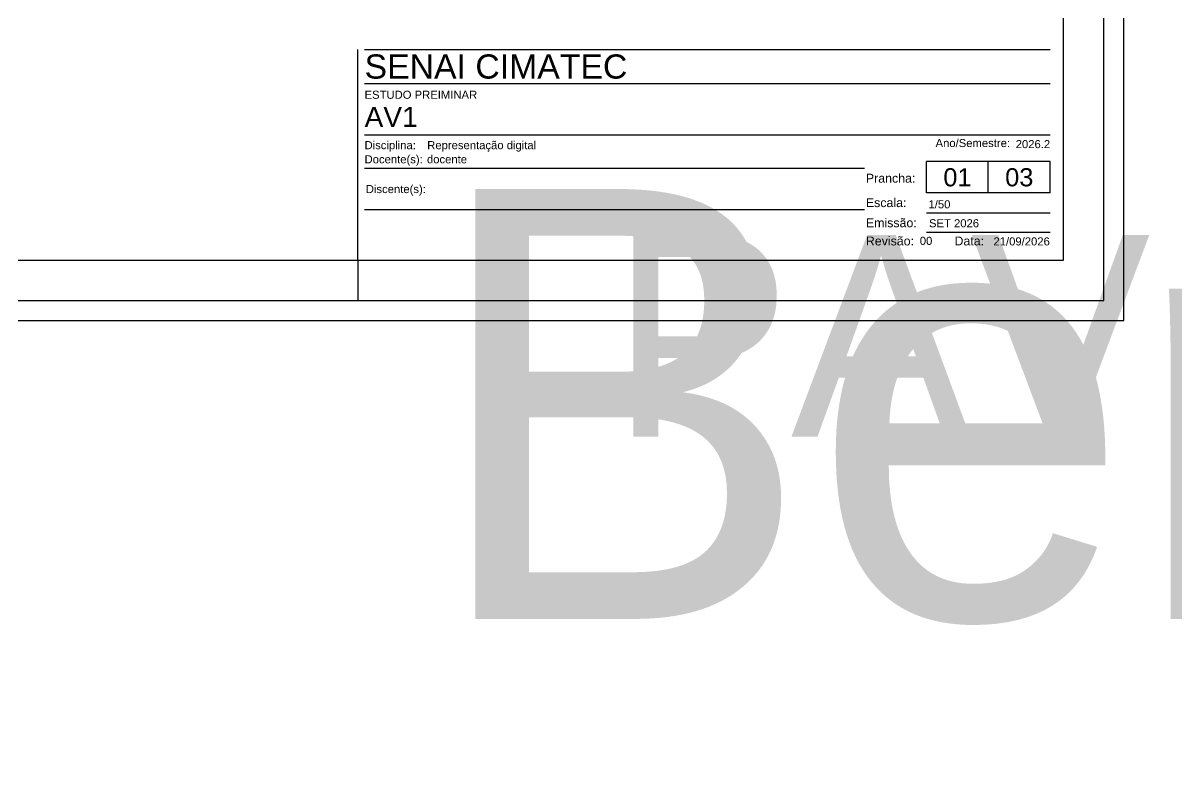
# Model space of a CAD drawing. Header units: metres. Extents: x -48 to 192, y -52 to 76.
# Drawn here: x 87.04 to 101.35, y 18.64 to 28 of the extents above; entities that cross this region are included whole.
import ezdxf
from ezdxf.enums import TextEntityAlignment as Align

# ---------------------------------------------------------------- set-up
doc = ezdxf.new("R2018")
doc.units = ezdxf.units.M
doc.header["$LTSCALE"] = 0.1
doc.layers.add('0_MRG_AUX', color=7, linetype='Continuous', true_color=0xecbcd1, plot=False)
doc.layers.add('CAR_0', color=7, linetype='Continuous', true_color=0xff6b00, plot=False)
for name, color, linetype in [('ARQ_CONC VS', 2, 'Continuous'), ('CAR_LINHAS_CINZA', 8, 'Continuous'), ('CAR_LINHAS_DESTAQUE', 3, 'Continuous'), ('CAR_TEXTO_CINZA', 8, 'Continuous'), ('CAR_TEXTO_PRETO', 1, 'Continuous'), ('MRG_EXTERNA', 1, 'Continuous'), ('MRG_INTERNA', 2, 'Continuous')]:
    doc.layers.add(name, color=color, linetype=linetype)
doc.styles.add('Arial', font='arial.ttf')
doc.styles.get("Standard").update_dxf_attribs({"font": 'arial.ttf'})

# ---------------------------------------------------------------- blocks, each defined once
blk = doc.blocks.new('FORMATO_A2mmD')
at = {"layer": '0_MRG_AUX'}
blk.add_lwpolyline([(5, -5), (5, 425), (-599, 425), (-599, -5)], close=True, dxfattribs=at)
at = {"layer": 'MRG_EXTERNA'}
blk.add_lwpolyline([(0, 0), (0, 420), (-594, 420), (-594, 0)], close=True, dxfattribs=at)
at = {"layer": 'MRG_INTERNA'}
blk.add_line((-185, 10), (-185, 0), dxfattribs=at)
blk.add_line((-185, 10), (-185, 0), dxfattribs=at)
blk.add_lwpolyline([(-569, 410), (-569, 10), (-10, 10), (-10, 410)], close=True, dxfattribs=at)
blk = doc.blocks.new('carimbo')
at = {"layer": 'CAR_0'}
for p, q in [((-0.175, 0), (-0.175, 0.05225)), ((0, 0), (0, 0.05225)), ((-0.175, 0), (0, 0))]:
    blk.add_line(p, q, dxfattribs=at)
at = {"layer": 'CAR_LINHAS_CINZA'}
for p, q in [((-0.17336, 0.05225), (-0.00329, 0.05225)), ((-0.17336, 0.04375), (-0.00329, 0.04375)), ((-0.00329, 0.031), (-0.17336, 0.031)), ((-0.04936, 0.02275), (-0.17336, 0.02275)), ((-0.04936, 0.0125), (-0.17336, 0.0125))]:
    blk.add_line(p, q, dxfattribs=at)
at = {"layer": 'CAR_LINHAS_DESTAQUE'}
for p, q in [((-0.00329, 0.02443), (-0.03396, 0.02443)), ((-0.03396, 0.01665), (-0.03396, 0.02443)), ((-0.01862, 0.01665), (-0.01862, 0.02443)), ((-0.00329, 0.01665), (-0.00329, 0.02443)), ((-0.00329, 0.01665), (-0.03396, 0.01665))]:
    blk.add_line(p, q, dxfattribs=at)
at = {"layer": 'CAR_TEXTO_CINZA'}
for p, q in [((-0.00329, 0.01165), (-0.03396, 0.01165)), ((-0.00329, 0.00685), (-0.03396, 0.00685))]:
    blk.add_line(p, q, dxfattribs=at)
at = {"layer": 'CAR_TEXTO_CINZA', "style": 'Arial'}
for s, height, p in [('Disciplina:', 0.002, (-0.17336, 0.0275)), ('Ano/Semestre:', 0.002, (-0.03171, 0.02803)), ('Docente(s):', 0.002, (-0.17336, 0.024)), ('Prancha: ', 0.0022, (-0.049, 0.01921)), ('Escala:', 0.0022, (-0.049, 0.01315)), ('Emissão:', 0.0022, (-0.049, 0.00815)), ('Revisão: ', 0.0022, (-0.049, 0.00365)), ('Data:', 0.0022, (-0.02701, 0.00365))]:
    blk.add_text(s, height=height, dxfattribs=at).set_placement(p)
blk.add_text('Discente(s):', height=0.002, dxfattribs=at).set_placement((-0.17305, 0.01762), align=Align.MIDDLE_LEFT)
at = {"layer": 'CAR_TEXTO_CINZA', "style": 'Arial', "flags": 8}
blk.add_attdef('FASE', (-0.17336, 0.04), '', height=0.002, dxfattribs=at)
blk.add_attdef('A/S', text='', height=0.002, dxfattribs=at).set_placement((-0.00329, 0.02776), align=Align.RIGHT)
at = {"layer": 'CAR_TEXTO_PRETO', "lineweight": 30, "flags": 104}
blk.add_attdef('TITULO_01', text='', height=0.003, dxfattribs=at).set_placement((-0.11218, 0.00625), align=Align.MIDDLE_CENTER)
at = {"layer": 'CAR_TEXTO_PRETO', "linetype": 'Continuous', "style": 'Arial', "flags": 8}
for tag, p, height in [('IES-CURSO', (-0.17336, 0.045), 0.006), ('NOME', (-0.17336, 0.033), 0.005)]:
    blk.add_attdef(tag, p, '', height=height, dxfattribs=at)
at = {"layer": 'CAR_TEXTO_PRETO', "style": 'Arial', "flags": 8}
for tag, p in [('DISCIPLINA', (-0.15782, 0.0275)), ('DOCENTE', (-0.15788, 0.024)), ('DATAEMISSÃO', (-0.03335, 0.00815)), ('REVN', (-0.03563, 0.00379))]:
    blk.add_attdef(tag, p, '', height=0.002, dxfattribs=at)
for tag, p in [('NUM', (-0.02629, 0.02054)), ('TOT', (-0.01095, 0.02054))]:
    blk.add_attdef(tag, text='', height=0.0045, dxfattribs=at).set_placement(p, align=Align.MIDDLE_CENTER)
at = {"layer": 'CAR_TEXTO_PRETO', "lineweight": 30, "flags": 104}
blk.add_attdef('DISCENTE', text='', height=0.002, dxfattribs=at).set_placement((-0.15757, 0.01762), align=Align.MIDDLE_LEFT)
at = {"layer": 'CAR_TEXTO_PRETO', "style": 'Arial'}
blk.add_attdef('ESCALA', (-0.03346, 0.01285), '', height=0.002, dxfattribs=at)
at = {"layer": 'CAR_TEXTO_PRETO', "style": 'Arial', "flags": 8}
blk.add_attdef('REVDATA', text='', height=0.002, dxfattribs=at).set_placement((-0.00337, 0.00365), align=Align.RIGHT)

msp = doc.modelspace()

# ---------------------------------------------------------------- block references
at = {"layer": 'ARQ_CONC VS', "xscale": 0.05, "yscale": 0.05, "zscale": 0.05}
msp.add_blockref('FORMATO_A2mmD', (100.44, 24.557), dxfattribs=at)
at = {"layer": 'ARQ_CONC VS'}
ref = msp.add_blockref('carimbo', (99.94, 25.057), dxfattribs=dict(at, xscale=50, yscale=50, zscale=50))
ref.add_attrib('FASE', 'ESTUDO PREIMINAR', (91.272, 27.057), dxfattribs={"layer": 'CAR_TEXTO_CINZA', "height": 0.1, "style": 'Arial'})
ref.add_attrib('NOME', 'AV1', (91.272, 26.707), dxfattribs={"layer": 'CAR_TEXTO_PRETO', "linetype": 'Continuous', "height": 0.25, "style": 'Arial'})
ref.add_attrib('DISCIPLINA', 'Representação digital', (92.049, 26.432), dxfattribs={"layer": 'CAR_TEXTO_PRETO', "height": 0.1, "style": 'Arial'})
ref.add_attrib('DOCENTE', 'docente', (92.046, 26.257), dxfattribs={"layer": 'CAR_TEXTO_PRETO', "height": 0.1, "style": 'Arial'})
lines = msp.add_mtext('PAV. INFERIOR', dxfattribs={"layer": 'CAR_TEXTO_PRETO', "insert": (94.331, 25.369), "char_height": 2.5, "attachment_point": 1})
ref.add_attrib('TITULO_01', '', (94.331, 25.369), dxfattribs={"flags": 104}).embed_mtext(lines)
ref.add_attrib('ESCALA', '1/50', (98.267, 25.699), dxfattribs={"layer": 'CAR_TEXTO_PRETO', "height": 0.1, "style": 'Arial'})
ref.add_attrib('DATAEMISSÃO', 'SET 2026', (98.273, 25.464), dxfattribs={"layer": 'CAR_TEXTO_PRETO', "height": 0.1, "style": 'Arial'})
ref.add_attrib('NUM', '01', dxfattribs={"layer": 'CAR_TEXTO_PRETO', "height": 0.225, "style": 'Arial'}).set_placement((98.626, 26.084), align=Align.MIDDLE_CENTER)
ref.add_attrib('TOT', '03', dxfattribs={"layer": 'CAR_TEXTO_PRETO', "height": 0.225, "style": 'Arial'}).set_placement((99.393, 26.084), align=Align.MIDDLE_CENTER)
ref.add_attrib('REVN', '00', (98.159, 25.246), dxfattribs={"layer": 'CAR_TEXTO_PRETO', "height": 0.1, "style": 'Arial'})
ref.add_attrib('REVDATA', '21/09/2026', dxfattribs={"layer": 'CAR_TEXTO_PRETO', "height": 0.1, "style": 'Arial'}).set_placement((99.772, 25.239), align=Align.RIGHT)
ref.add_attrib('IES-CURSO', 'SENAI CIMATEC', (91.272, 27.307), dxfattribs={"layer": 'CAR_TEXTO_PRETO', "linetype": 'Continuous', "height": 0.3, "style": 'Arial'})
ref.add_attrib('A/S', '2026.2', dxfattribs={"layer": 'CAR_TEXTO_CINZA', "height": 0.1, "style": 'Arial'}).set_placement((99.776, 26.445), align=Align.RIGHT)
lines = msp.add_mtext('Bernardo Linhares von Sohsten\\PBernardo Freitas Andrade', dxfattribs={"layer": 'CAR_TEXTO_PRETO', "insert": (92.062, 25.938), "char_height": 5.32824, "attachment_point": 1})
ref.add_attrib('DISCENTE', '', (92.062, 25.938), dxfattribs={"flags": 104}).embed_mtext(lines)

doc.saveas('drawing.dxf')
